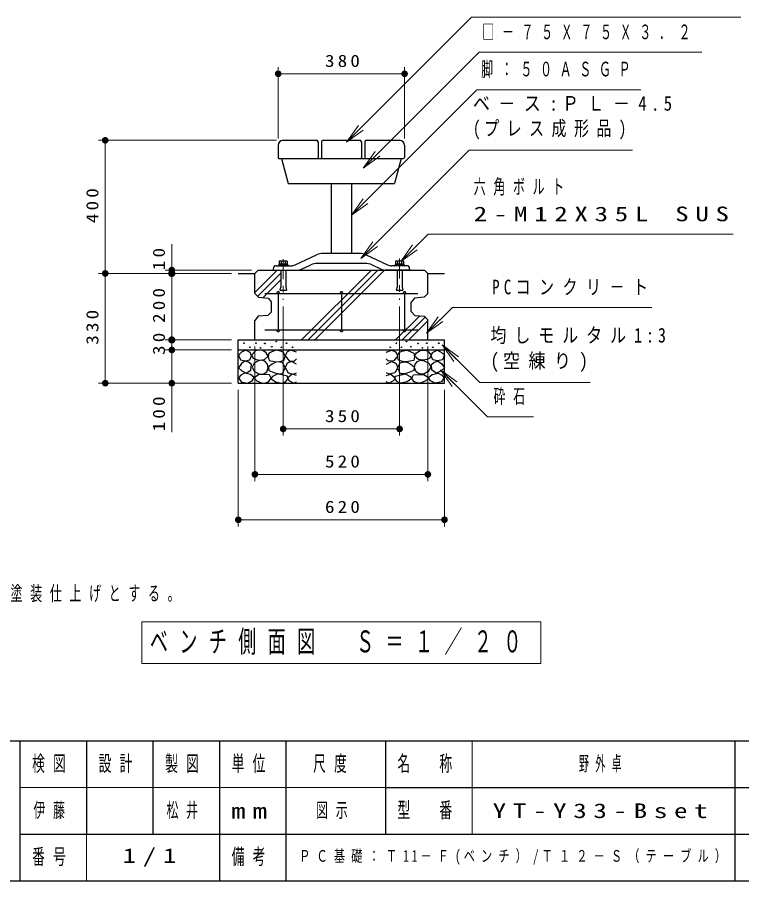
# Model space of a CAD drawing. Units: millimetres on the paper, with parts at other scales. Extents: x -365 to 12, y -47 to 257.
# Drawn here: x -237.9 to -129, y 0 to 129.8 of the extents above; entities that cross this region are included whole.
import ezdxf

# ---------------------------------------------------------------- set-up
doc = ezdxf.new("R2010")
doc.units = ezdxf.units.MM
doc.linetypes.add('USER2', pattern=[6, 3, -1, 1, -1])
doc.layers.add('LY_1', color=3, linetype='Continuous', lineweight=25)
doc.layers.add('LY_2', color=7, linetype='Continuous', lineweight=13)
doc.styles.add('ＭＳ ゴシック', font='')
doc.styles.get('ＭＳ ゴシック').set_extended_font_data('MS Gothic')

# ---------------------------------------------------------------- blocks, each defined once
blk = doc.blocks.new('filled_dot')
at = {"color": 0, "linetype": 'Continuous', "lineweight": -2, "const_width": 1.25}
blk.add_lwpolyline([(-0.625, 0, 1), (0.625, 0, 1)], format="xyb", close=True, dxfattribs=at)

msp = doc.modelspace()

# ---------------------------------------------------------------- linework, layer by layer
at = {"layer": 'LY_1', "color": 7, "lineweight": 13}
for p, q in [((-198.654, 111.523), (-198.654, 122.273)), ((-179.654, 111.523), (-179.654, 122.273)), ((-198.654, 121.273), (-179.654, 121.273)), ((-188.367, 111.011), (-186.599, 113.486)), ((-188.367, 111.011), (-186.246, 113.133)), ((-185.892, 112.779), (-188.367, 111.011)), ((-198.904, 111.273), (-225.654, 111.273)), ((-224.654, 91.273), (-224.654, 111.273)), ((-185.865, 107.106), (-184.097, 109.581)), ((-185.865, 107.106), (-183.744, 109.228)), ((-183.39, 108.874), (-185.865, 107.106)), ((-187.642, 100.028), (-185.874, 102.503)), ((-187.642, 100.028), (-185.52, 102.149)), ((-185.167, 101.796), (-187.642, 100.028)), ((-214.654, 91.273), (-214.654, 95.671)), ((-186.213, 93.537), (-184.445, 96.012)), ((-186.213, 93.537), (-184.091, 95.658)), ((-183.738, 95.305), (-186.213, 93.537)), ((-180.232, 93.068), (-178.464, 95.543)), ((-180.232, 93.068), (-178.11, 95.189)), ((-177.757, 94.836), (-180.232, 93.068)), ((-205.654, 91.273), (-225.654, 91.273)), ((-224.654, 74.773), (-224.654, 91.273)), ((-202.654, 91.773), (-215.654, 91.773)), ((-214.654, 81.273), (-214.654, 91.273)), ((-202.154, 88.405), (-198.786, 91.773)), ((-201.725, 87.844), (-198.279, 91.29)), ((-195.144, 81.273), (-184.644, 91.773)), ((-194.154, 81.273), (-183.654, 91.773)), ((-193.164, 81.273), (-182.664, 91.773)), ((-200.929, 87.65), (-198.279, 90.3)), ((-197.904, 86.311), (-197.904, 66.9)), ((-180.404, 86.311), (-180.404, 66.9)), ((-181.002, 81.273), (-177.379, 84.895)), ((-180.012, 81.273), (-176.583, 84.702)), ((-176.361, 82.278), (-174.594, 84.753)), ((-176.361, 82.278), (-174.24, 84.4)), ((-179.022, 81.273), (-176.154, 84.141)), ((-173.887, 84.046), (-176.361, 82.278)), ((-205.654, 81.273), (-215.654, 81.273)), ((-214.654, 79.773), (-214.654, 81.273)), ((-172.248, 78.044), (-174.016, 80.519)), ((-174.016, 80.519), (-171.541, 78.752)), ((-174.016, 80.519), (-171.895, 78.398)), ((-205.654, 79.773), (-215.654, 79.773)), ((-214.654, 67.394), (-214.654, 79.773)), ((-202.154, 80.273), (-202.154, 60.072)), ((-176.154, 80.273), (-176.154, 60.072)), ((-172.483, 74.292), (-174.251, 76.766)), ((-174.251, 76.766), (-171.776, 74.999)), ((-174.251, 76.766), (-172.129, 74.645)), ((-205.654, 74.773), (-225.654, 74.773)), ((-204.654, 73.773), (-204.654, 53.245)), ((-173.654, 73.773), (-173.654, 53.245)), ((-180.404, 67.9), (-197.904, 67.9)), ((-176.154, 61.072), (-202.154, 61.072)), ((-173.654, 54.245), (-204.654, 54.245)), ((-159.154, 38.923), (-219.154, 38.923)), ((-219.154, 38.923), (-219.154, 32.623)), ((-159.154, 32.623), (-159.154, 38.923)), ((-219.154, 32.623), (-159.154, 32.623))]:
    msp.add_line(p, q, dxfattribs=at)
at = {"layer": 'LY_1'}
for p, q in [((-198.654, 110.523), (-198.654, 108.673)), ((-197.904, 111.273), (-192.904, 111.273)), ((-192.654, 111.023), (-192.654, 108.673)), ((-192.154, 111.023), (-192.154, 108.673)), ((-191.904, 111.273), (-186.404, 111.273)), ((-186.154, 111.023), (-186.154, 108.673)), ((-185.654, 111.023), (-185.654, 108.673)), ((-185.404, 111.273), (-180.404, 111.273)), ((-179.654, 110.523), (-179.654, 108.673)), ((-198.504, 108.523), (-179.804, 108.523)), ((-198.154, 108.523), (-197.149, 104.773)), ((-180.154, 108.523), (-181.159, 104.773)), ((-197.149, 104.773), (-181.159, 104.773)), ((-190.667, 104.773), (-190.667, 94.273)), ((-187.642, 104.773), (-187.642, 94.273)), ((-196.104, 92.561), (-192.903, 94.041)), ((-186.454, 94.273), (-191.854, 94.273)), ((-185.405, 94.042), (-182.204, 92.561)), ((-198.954, 92.423), (-196.734, 92.423)), ((-198.625, 92.452), (-198.584, 92.493)), ((-197.254, 92.638), (-198.554, 92.638)), ((-198.554, 92.638), (-198.554, 92.523)), ((-198.513, 92.523), (-197.296, 92.523)), ((-197.298, 93.088), (-198.51, 93.088)), ((-198.51, 93.088), (-198.51, 92.638)), ((-198.207, 93.088), (-198.207, 92.638)), ((-197.601, 93.088), (-197.601, 92.638)), ((-197.298, 93.088), (-197.298, 92.638)), ((-197.254, 92.638), (-197.254, 92.523)), ((-197.225, 92.493), (-197.184, 92.452)), ((-195.128, 91.911), (-193.764, 92.541)), ((-185.593, 92.773), (-192.715, 92.773)), ((-184.544, 92.542), (-183.181, 91.911)), ((-179.354, 92.423), (-181.574, 92.423)), ((-181.084, 92.493), (-181.125, 92.452)), ((-179.754, 92.638), (-181.054, 92.638)), ((-181.054, 92.638), (-181.054, 92.523)), ((-179.796, 92.523), (-181.013, 92.523)), ((-179.798, 93.088), (-181.01, 93.088)), ((-181.01, 93.088), (-181.01, 92.638)), ((-180.707, 93.088), (-180.707, 92.638)), ((-180.101, 93.088), (-180.101, 92.638)), ((-179.798, 93.088), (-179.798, 92.638)), ((-179.754, 92.638), (-179.754, 92.523)), ((-179.683, 92.452), (-179.725, 92.493)), ((-204.654, 91.273), (-202.154, 91.273)), ((-202.154, 91.273), (-201.654, 91.773)), ((-202.154, 88.273), (-202.154, 91.273)), ((-201.654, 91.773), (-176.654, 91.773)), ((-199.404, 91.973), (-199.404, 91.773)), ((-199.404, 91.773), (-195.757, 91.773)), ((-198.279, 91.773), (-198.279, 89.274)), ((-197.529, 91.773), (-197.529, 89.271)), ((-178.904, 91.773), (-182.551, 91.773)), ((-180.779, 91.773), (-180.779, 89.274)), ((-180.029, 91.773), (-180.029, 89.271)), ((-178.904, 91.973), (-178.904, 91.773)), ((-176.154, 91.272), (-176.654, 91.772)), ((-176.154, 88.273), (-176.154, 91.273)), ((-176.154, 91.273), (-173.654, 91.273)), ((-202.154, 88.273), (-201.598, 87.717)), ((-200.654, 88.273), (-177.654, 88.273)), ((-198.654, 88.273), (-198.654, 82.773)), ((-198.279, 89.273), (-198.404, 88.773)), ((-198.404, 88.773), (-197.404, 88.773)), ((-197.529, 89.272), (-197.404, 88.772)), ((-189.154, 88.273), (-189.154, 82.773)), ((-180.78, 89.273), (-180.905, 88.773)), ((-180.904, 88.773), (-179.904, 88.773)), ((-180.029, 89.272), (-179.904, 88.772)), ((-179.654, 88.273), (-179.654, 82.773)), ((-176.154, 88.273), (-176.71, 87.717)), ((-201.598, 87.717), (-200.151, 87.572)), ((-200.152, 87.572), (-199.654, 86.964)), ((-199.654, 85.523), (-199.654, 86.964)), ((-178.157, 87.572), (-178.654, 86.964)), ((-178.654, 85.523), (-178.654, 86.964)), ((-176.71, 87.717), (-178.156, 87.572)), ((-201.657, 84.822), (-202.154, 84.214)), ((-200.21, 84.967), (-201.656, 84.822)), ((-199.654, 85.522), (-200.21, 84.967)), ((-178.654, 85.523), (-178.098, 84.967)), ((-178.098, 84.967), (-176.71, 84.828)), ((-176.154, 84.273), (-176.71, 84.828)), ((-202.154, 81.273), (-202.154, 84.214)), ((-176.154, 81.273), (-176.154, 84.273)), ((-200.654, 82.773), (-177.654, 82.773)), ((-204.654, 81.273), (-173.654, 81.273)), ((-204.654, 74.773), (-204.654, 81.273)), ((-173.654, 74.773), (-173.654, 81.273)), ((-204.654, 79.773), (-173.654, 79.773)), ((-204.654, 74.773), (-173.654, 74.773))]:
    msp.add_line(p, q, dxfattribs=at)
at = {"layer": 'LY_1', "color": 7, "linetype": 'USER2', "lineweight": 13}
for p, q in [((-180.404, 93.497), (-180.404, 87.311)), ((-197.904, 93.428), (-197.904, 87.311))]:
    msp.add_line(p, q, dxfattribs=at)
at = {"layer": 'LY_1', "color": 7, "lineweight": 13}
for points in [[(-188.367, 111.011), (-169.611, 129.767), (-129.111, 129.767)], [(-185.865, 107.106), (-168.431, 124.541), (-134.977, 124.541)], [(-187.642, 100.028), (-168.806, 118.864), (-144.14, 118.864)], [(-186.213, 93.537), (-169.964, 109.786), (-145.369, 109.786)], [(-180.232, 93.068), (-176.108, 97.192), (-130.263, 97.192)], [(-176.361, 82.278), (-172.473, 86.167), (-142.496, 86.167)], [(-174.016, 80.519), (-168.359, 74.862), (-151.745, 74.862)], [(-174.251, 76.766), (-167.18, 69.695), (-160.276, 69.695)]]:
    msp.add_lwpolyline(points, dxfattribs=at)
at = {"layer": 'LY_1'}
for points in [[(-203.532, 79.743), (-204.165, 79.442), (-204.641, 78.966), (-204.34, 78.269), (-203.611, 78.127), (-202.914, 78.285), (-202.66, 78.871), (-202.85, 79.378)], [(-201.56, 79.747), (-202.087, 79.612), (-202.669, 78.977), (-202.439, 78.558), (-201.982, 78.32), (-201.466, 78.247), (-200.722, 78.315), (-200.155, 78.855), (-200.439, 79.355), (-200.972, 79.666)], [(-198.969, 79.757), (-199.506, 79.534), (-200.052, 79.265), (-200.169, 78.764), (-200.034, 78.2), (-199.211, 78.039), (-198.486, 77.994), (-197.761, 78.254), (-197.609, 78.862), (-197.842, 79.373), (-198.244, 79.596)], [(-179.339, 79.757), (-178.802, 79.534), (-178.256, 79.265), (-178.14, 78.764), (-178.274, 78.2), (-179.097, 78.039), (-179.822, 77.994), (-180.547, 78.254), (-180.699, 78.862), (-180.467, 79.373), (-180.064, 79.596)], [(-176.748, 79.747), (-176.221, 79.612), (-175.64, 78.977), (-175.87, 78.558), (-176.327, 78.32), (-176.843, 78.247), (-177.586, 78.315), (-178.153, 78.855), (-177.87, 79.355), (-177.336, 79.666)], [(-174.777, 79.743), (-174.143, 79.442), (-173.668, 78.966), (-173.969, 78.269), (-174.698, 78.127), (-175.395, 78.285), (-175.648, 78.871), (-175.458, 79.378)], [(-203.658, 78.095), (-204.197, 77.746), (-204.641, 77.065), (-204.134, 76.606), (-203.468, 76.289), (-202.771, 76.733), (-202.692, 77.572), (-203.1, 77.935)], [(-202.196, 76.531), (-201.574, 76.186), (-200.898, 76.139), (-200.385, 76.5), (-200.141, 77.098), (-200.253, 77.636), (-200.601, 78.044), (-201.067, 78.209), (-201.601, 78.152), (-202.291, 77.783), (-202.588, 77.206)], [(-199.02, 77.927), (-199.574, 77.629), (-200.101, 77.21), (-200.047, 76.656), (-199.303, 76.386), (-198.668, 76.17), (-198.02, 76.197), (-197.614, 77.062), (-197.965, 77.819), (-198.469, 77.983)], [(-179.289, 77.927), (-178.735, 77.629), (-178.208, 77.21), (-178.262, 76.656), (-179.005, 76.386), (-179.64, 76.17), (-180.289, 76.197), (-180.694, 77.062), (-180.343, 77.819), (-179.839, 77.983)], [(-176.113, 76.531), (-176.734, 76.186), (-177.41, 76.139), (-177.924, 76.5), (-178.167, 77.098), (-178.055, 77.636), (-177.708, 78.044), (-177.242, 78.209), (-176.707, 78.152), (-176.018, 77.783), (-175.721, 77.206)], [(-174.65, 78.095), (-174.111, 77.746), (-173.668, 77.065), (-174.175, 76.606), (-174.84, 76.289), (-175.537, 76.733), (-175.616, 77.572), (-175.209, 77.935)], [(-203.699, 76.298), (-204.268, 75.979), (-204.606, 75.557), (-204.202, 74.991), (-203.26, 74.787), (-202.544, 75.107), (-202.271, 75.612), (-202.81, 76.067)], [(-200.844, 76.091), (-201.628, 76.051), (-202.29, 75.578), (-201.858, 75.118), (-201.168, 74.807), (-200.603, 74.799), (-200.06, 75.023), (-199.722, 75.551), (-199.979, 76.037)], [(-198.729, 76.183), (-199.499, 75.764), (-199.742, 75.467), (-199.053, 74.98), (-198.107, 74.791), (-197.577, 74.975), (-197.229, 75.399), (-197.256, 75.818), (-198.121, 76.048)], [(-179.58, 76.183), (-178.809, 75.764), (-178.566, 75.467), (-179.255, 74.98), (-180.201, 74.791), (-180.731, 74.975), (-181.08, 75.399), (-181.053, 75.818), (-180.188, 76.048)], [(-177.464, 76.091), (-176.68, 76.051), (-176.018, 75.578), (-176.451, 75.118), (-177.14, 74.807), (-177.705, 74.799), (-178.248, 75.023), (-178.586, 75.551), (-178.329, 76.037)], [(-174.609, 76.298), (-174.04, 75.979), (-173.703, 75.557), (-174.106, 74.991), (-175.049, 74.787), (-175.764, 75.107), (-176.038, 75.612), (-175.498, 76.067)]]:
    msp.add_lwpolyline(points, close=True, dxfattribs=at)
for points in [[(-195.904, 79.437), (-196.76, 79.754), (-197.298, 79.485), (-197.615, 78.883), (-197.029, 78.123), (-196.253, 78.059), (-195.904, 78.455)], [(-182.404, 79.437), (-181.549, 79.754), (-181.01, 79.485), (-180.693, 78.883), (-181.28, 78.123), (-182.056, 78.059), (-182.404, 78.455)], [(-195.92, 77.631), (-196.68, 78.027), (-197.314, 77.774), (-197.615, 77.124), (-197.171, 76.348), (-196.411, 76.111), (-195.92, 76.317)], [(-182.388, 77.631), (-181.628, 78.027), (-180.994, 77.774), (-180.693, 77.124), (-181.137, 76.348), (-181.897, 76.111), (-182.388, 76.317)], [(-195.904, 75.905), (-196.569, 76.111), (-197.219, 75.556), (-197.045, 75.16), (-196.316, 74.796), (-195.904, 74.954)], [(-182.404, 75.905), (-181.739, 76.111), (-181.089, 75.556), (-181.264, 75.16), (-181.992, 74.796), (-182.404, 74.954)]]:
    msp.add_lwpolyline(points, dxfattribs=at)
for centre, radius in [((-198.654, 88.423), 0.15), ((-189.154, 88.423), 0.15), ((-179.654, 88.423), 0.15), ((-198.654, 82.623), 0.15), ((-189.154, 82.623), 0.15), ((-179.654, 82.623), 0.15), ((-203.805, 80.786), 0.05), ((-201.993, 80.786), 0.05), ((-200.658, 80.739), 0.05), ((-198.942, 81.025), 0.05), ((-197.417, 80.786), 0.05), ((-180.892, 80.786), 0.05), ((-179.366, 81.025), 0.05), ((-177.65, 80.739), 0.05), ((-176.315, 80.786), 0.05), ((-174.503, 80.786), 0.05), ((-202.899, 80.167), 0.05), ((-201.326, 80.071), 0.05), ((-199.61, 80.262), 0.05), ((-198.179, 80.167), 0.05), ((-196.511, 80.167), 0.05), ((-181.798, 80.167), 0.05), ((-180.129, 80.167), 0.05), ((-178.699, 80.262), 0.05), ((-176.982, 80.071), 0.05), ((-175.409, 80.167), 0.05)]:
    msp.add_circle(centre, radius, dxfattribs=at)
for centre, radius, start, end in [((-197.904, 110.523), 0.75, 89.99998, 179.99996), ((-192.904, 111.023), 0.25, 0, 89.99998), ((-191.904, 111.023), 0.25, 89.99998, 179.99996), ((-186.404, 111.023), 0.25, 0, 89.99998), ((-185.404, 111.023), 0.25, 89.99998, 179.99996), ((-180.404, 110.523), 0.75, 0, 89.99998), ((-198.504, 108.673), 0.15, 179.99998, 270.00002), ((-192.804, 108.673), 0.15, 270.00002, 0), ((-192.004, 108.673), 0.15, 179.99998, 270.00002), ((-186.304, 108.673), 0.15, 270.00002, 0), ((-185.504, 108.673), 0.15, 179.99998, 270.00002), ((-179.804, 108.673), 0.15, 270.00002, 0), ((-191.854, 91.773), 2.5, 89.99998, 114.8206), ((-186.454, 91.773), 2.5, 65.17946, 89.99998), ((-198.954, 91.973), 0.45, 89.99998, 179.99996), ((-198.696, 92.523), 0.1, 270.00002, 315.00046), ((-198.513, 92.423), 0.1, 89.99998, 135.00001), ((-197.296, 92.423), 0.1, 45, 89.99998), ((-197.113, 92.523), 0.1, 224.99999, 270.00002), ((-196.734, 93.923), 1.5, 270.00002, 294.82059), ((-192.715, 90.273), 2.5, 89.99998, 114.8206), ((-185.593, 90.273), 2.5, 65.17946, 89.99998), ((-181.574, 93.923), 1.5, 245.1794, 270.00002), ((-181.196, 92.523), 0.1, 269.99996, 315), ((-181.013, 92.423), 0.1, 89.99998, 134.99996), ((-179.796, 92.423), 0.1, 44.99995, 89.99998), ((-179.613, 92.523), 0.1, 224.99952, 269.99996), ((-179.354, 91.973), 0.45, 0, 89.99998), ((-195.757, 93.273), 1.5, 270.00002, 294.82057), ((-182.551, 93.273), 1.5, 245.17947, 270.00002)]:
    msp.add_arc(centre, radius, start, end, dxfattribs=at)
at = {"layer": 'LY_2', "color": 20, "lineweight": 25}
for p, q in [((-365, 21), (0, 21)), ((-365, 0), (0, 0))]:
    msp.add_line(p, q, dxfattribs=at)
at = {"layer": 'LY_2', "color": 3, "lineweight": 25}
for p, q in [((-237.5, 21), (-237.5, 0)), ((-227.5, 21), (-227.5, 7)), ((-217.5, 21), (-217.5, 7)), ((-207.5, 21), (-207.5, 0)), ((-197.5, 21), (-197.5, 7)), ((-182.5, 21), (-182.5, 7)), ((-130, 21), (-130, 0)), ((-182.5, 14), (-70, 14)), ((-237.5, 7), (0, 7)), ((-197.5, 7), (-197.5, 0))]:
    msp.add_line(p, q, dxfattribs=at)
at = {"layer": 'LY_2'}
for p, q in [((-169.5, 21), (-169.5, 7)), ((-237.5, 14), (-182.5, 14)), ((-227.5, 7), (-227.5, 0))]:
    msp.add_line(p, q, dxfattribs=at)

# ---------------------------------------------------------------- block references
at = {"layer": 'LY_1', "color": 7, "lineweight": 13, "xscale": 0.4, "yscale": 0.4}
for p in [(-198.654, 121.273), (-197.904, 67.9), (-202.154, 61.072), (-204.654, 54.245)]:
    msp.add_blockref('filled_dot', p, dxfattribs=at)
at = {"layer": 'LY_1', "color": 7, "lineweight": 13}
for p, xscale, yscale, rotation in [((-179.654, 121.273), 0.4, 0.4, 180), ((-224.654, 111.273), 0.4, 0.4, 270), ((-214.654, 91.773), 0.4, 0.4, 270), ((-224.654, 91.273), 0.4, 0.4, 90), ((-224.654, 91.273), 0.4, 0.4, 270), ((-214.654, 91.273), 0.431, 0.431, 270), ((-214.654, 91.273), 0.4, 0.4, 90), ((-214.654, 81.273), 0.431, 0.431, 270), ((-214.654, 79.773), 0.4, 0.4, 270), ((-224.654, 74.773), 0.4, 0.4, 90), ((-214.654, 74.773), 0.4, 0.4, 90), ((-180.404, 67.9), 0.4, 0.4, 180), ((-176.154, 61.072), 0.4, 0.4, 180), ((-173.654, 54.245), 0.4, 0.4, 180)]:
    msp.add_blockref('filled_dot', p, dxfattribs=dict(at, xscale=xscale, yscale=yscale, rotation=rotation))

# ---------------------------------------------------------------- texts
at = {"layer": 'LY_1', "color": 7, "style": 'ＭＳ ゴシック'}
for s, insert, char_height, attachment_point in [('\\T1.64;\\W0.6;□－７５Ｘ７５Ｘ３．２', (-167.977, 127.541), 2.199, 4), ('\\T1.33;\\W1.15;380', (-188.762, 122.273), 1.833, 8), ('\\T1.64;\\W0.6;脚：５０ＡＳＧＰ', (-168.14, 121.864), 2.199, 4), ('\\T1.5;\\W0.85;ベ－ス:ＰＬ－4.5', (-169.369, 116.786), 2.199, 4), ('\\T1.5;\\W0.75;(プレス成形品)', (-169.369, 112.786), 2.199, 4), ('\\T1.64;\\W0.6;六角ボルト', (-169.263, 104.192), 2.199, 4), ('\\T1.5;\\W1.35;2-M12X35L\\~SUS', (-169.263, 100.192), 2.199, 4), ('\\T1.57;\\W0.75;PCコンクリ－ト', (-166.496, 89.167), 2.199, 4), ('\\T1.5;\\W0.8;均しモルタル1:3', (-166.745, 81.862), 2.199, 4), ('\\T1.5;\\W0.85;(空練り)', (-166.745, 77.862), 2.199, 4), ('\\T1.64;\\W0.6;砕石', (-166.276, 72.695), 2.199, 4), ('\\T1.33;\\W1.15;350', (-188.762, 68.9), 1.833, 8), ('\\T1.33;\\W1.15;520', (-188.762, 62.072), 1.833, 8), ('\\T1.33;\\W1.15;620', (-188.762, 55.245), 1.833, 8), ('\\T1.64;\\W0.6;木材は、ヒノキ（一等材）とし、カンナ・ペーパーがけの上、木材保護着色塗料（メイプル）塗装仕上げとする。', (-362.854, 41.81), 2.199, 7), ('\\T1.64;\\W0.6;ベンチ側面図\u3000Ｓ＝１／２０', (-189.154, 35.773), 3.299, 5), ('\\T1.64;\\W0.5;野外卓', (-149.75, 17.5), 2.199, 5), ('\\T1.64;\\W0.6;伊藤', (-232.5, 10.5), 2.199, 5), ('\\T1.64;\\W0.6;松井', (-212.5, 10.5), 2.199, 5), ('\\T1.64;\\W0.6;図示', (-190, 10.5), 2.199, 5), ('\\T1.5;\\W1.35;YT-Y33-Bset', (-149.75, 10.5), 2.199, 5), ('\\T1.5;\\W1.35;1/1', (-217.5, 3.5), 2.199, 5), ('\\T1.55;\\W0.7;ＰＣ基礎：Ｔ11－Ｆ(ベンチ）/Ｔ１２－Ｓ（テーブル）', (-195.5, 3.5), 1.76, 4)]:
    msp.add_mtext(s, dxfattribs=dict(at, insert=insert, char_height=char_height, attachment_point=attachment_point))
at = {"layer": 'LY_1', "color": 7, "char_height": 1.833, "attachment_point": 8, "rotation": 90, "style": 'ＭＳ ゴシック'}
for s, insert in [('\\T1.33;\\W1.15;400', (-225.654, 101.689)), ('\\T1.34;\\W1.15;10', (-215.654, 93.671)), ('\\T1.33;\\W1.15;200', (-215.654, 86.689)), ('\\T1.33;\\W1.15;330', (-225.654, 83.415)), ('\\T1.34;\\W1.15;30', (-215.654, 80.927)), ('\\T1.33;\\W1.15;100', (-215.654, 70.394))]:
    msp.add_mtext(s, dxfattribs=dict(at, insert=insert))
at = {"layer": 'LY_2', "char_height": 2.346, "attachment_point": 5, "style": 'ＭＳ ゴシック'}
for s, insert in [('\\T1.64;\\W0.6;検図', (-232.5, 17.5)), ('\\T1.64;\\W0.6;設計', (-222.5, 17.5)), ('\\T1.64;\\W0.6;製図', (-212.5, 17.5)), ('\\T1.64;\\W0.6;単位', (-202.5, 17.5)), ('\\T1.64;\\W0.6;尺度', (-190.25, 17.5)), ('\\T1.64;\\W0.6;名\u3000称', (-176, 17.5)), ('\\T1.64;\\W0.6;型\u3000番', (-176, 10.5)), ('\\T1.5;\\W1.35;mm', (-202.5, 10.5)), ('\\T1.64;\\W0.6;番号', (-232.5, 3.5)), ('\\T1.64;\\W0.6;備考', (-202.5, 3.5))]:
    msp.add_mtext(s, dxfattribs=dict(at, insert=insert))

doc.saveas('drawing.dxf')
